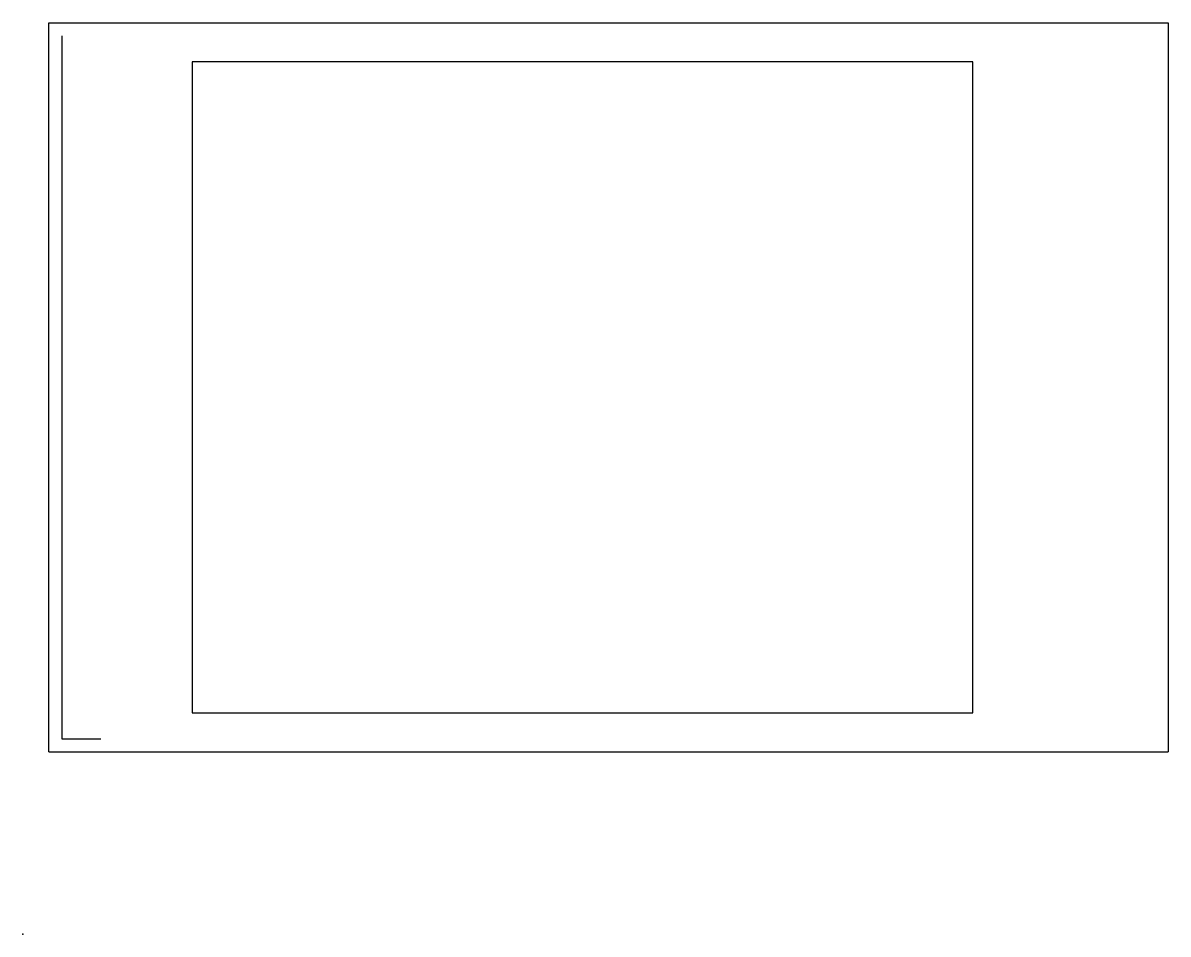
# Model space of a CAD drawing. Extents: x -6 to 117, y 1 to 54.
# Drawn here: x 61 to 116.8, y 1.3 to 45.7 of the extents above; entities that cross this region are included whole.
import ezdxf

# ---------------------------------------------------------------- set-up
doc = ezdxf.new("R2010")
doc.units = 0
doc.layers.add('23', color=178, linetype='CONTINUOUS')
doc.layers.add('48', color=251, linetype='CONTINUOUS')

msp = doc.modelspace()

# ---------------------------------------------------------------- linework, layer by layer
at = {"layer": '23'}
msp.add_point((60.96, 1.27), dxfattribs=at)
at = {"layer": '48'}
for p, q in [((62.23, 10.16), (62.23, 45.72)), ((62.23, 45.72), (116.84, 45.72)), ((116.84, 45.72), (116.84, 10.16)), ((62.865, 45.085), (62.865, 10.795)), ((69.215, 43.815), (69.215, 12.065)), ((107.315, 43.815), (69.215, 43.815)), ((107.315, 12.065), (107.315, 43.815)), ((69.215, 12.065), (107.315, 12.065)), ((62.865, 10.795), (64.77, 10.795)), ((62.23, 10.16), (116.84, 10.16))]:
    msp.add_line(p, q, dxfattribs=at)

doc.saveas('drawing.dxf')
